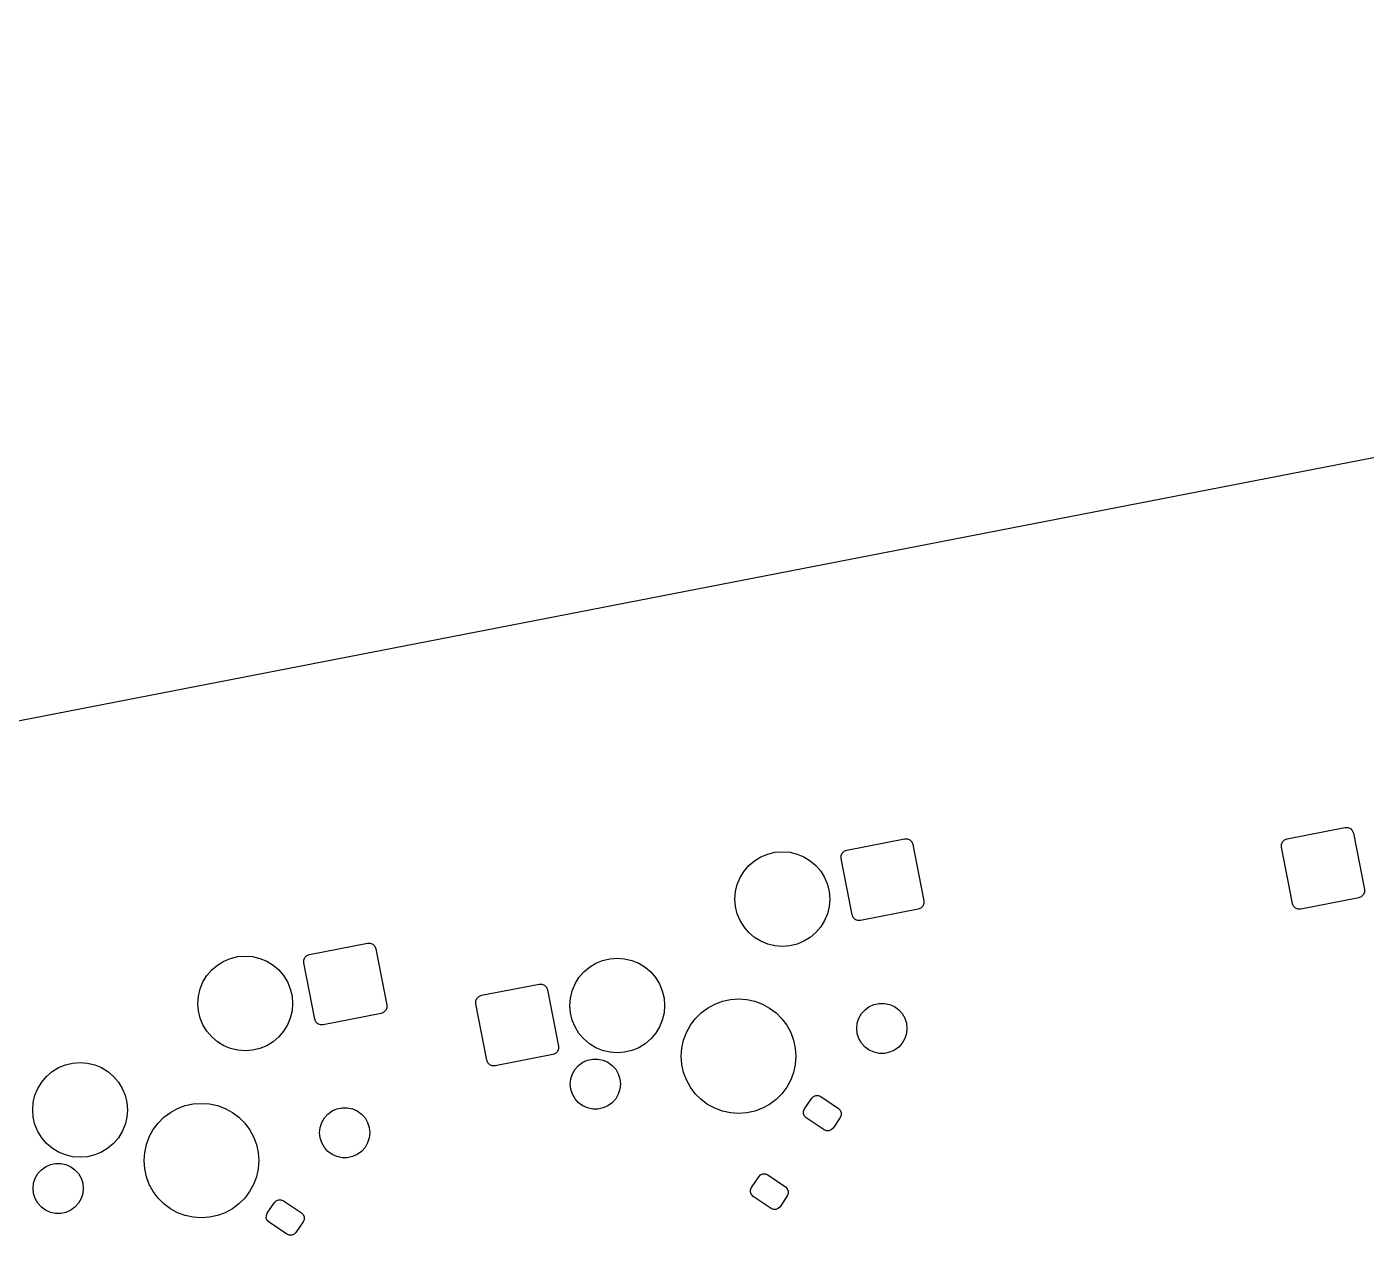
# Model space of a CAD drawing. Extents: x 101 to 518, y -308 to -134.
# Drawn here: x 300.64 to 347.27, y -176.45 to -134.38 of the extents above; entities that cross this region are included whole.
import ezdxf

# ---------------------------------------------------------------- set-up
doc = ezdxf.new("R2010")
doc.units = 0
doc.layers.add('BLACK', color=7, linetype='CONTINUOUS')

msp = doc.modelspace()

# ---------------------------------------------------------------- linework, layer by layer
at = {"layer": 'BLACK', "linetype": 'CONTINUOUS'}
for p, q in [((424.711961, -134.376322), (268.442894, -164.75692)), ((344.514727, -162.648396), (346.527063, -162.257238)), ((346.527063, -162.257238), (346.624607, -162.257663)), ((346.624607, -162.257663), (346.714563, -162.295385)), ((329.182961, -163.041049), (331.195297, -162.649891)), ((331.195297, -162.649891), (331.292841, -162.650316)), ((331.292841, -162.650316), (331.382797, -162.688038)), ((331.382797, -162.688038), (331.45147, -162.757313)), ((344.355169, -162.754005), (344.424445, -162.685331)), ((344.424445, -162.685331), (344.514727, -162.648396)), ((346.714563, -162.295385), (346.783236, -162.36466)), ((346.783236, -162.36466), (346.820172, -162.454942)), ((346.820172, -162.454942), (347.20179, -164.418197)), ((326.193779, -163.279715), (326.432985, -163.180633)), ((326.432985, -163.180633), (326.684746, -163.12019)), ((326.684746, -163.12019), (326.942863, -163.099876)), ((326.942863, -163.099876), (327.20098, -163.12019)), ((327.20098, -163.12019), (327.452741, -163.180633)), ((327.452741, -163.180633), (327.691947, -163.279715)), ((328.985682, -163.236614), (329.023403, -163.146658)), ((329.023403, -163.146658), (329.092679, -163.077984)), ((329.092679, -163.077984), (329.182961, -163.041049)), ((331.45147, -162.757313), (331.488406, -162.847595)), ((331.488406, -162.847595), (331.870024, -164.81085)), ((344.317022, -162.941505), (344.317448, -162.843961)), ((344.69864, -164.90476), (344.317022, -162.941505)), ((344.317448, -162.843961), (344.355169, -162.754005)), ((325.607985, -163.78003), (325.776137, -163.58315)), ((325.776137, -163.58315), (325.973017, -163.414998)), ((325.973017, -163.414998), (326.193779, -163.279715)), ((327.691947, -163.279715), (327.912709, -163.414998)), ((327.912709, -163.414998), (328.109589, -163.58315)), ((328.109589, -163.58315), (328.277741, -163.78003)), ((328.985256, -163.334158), (328.985682, -163.236614)), ((329.366874, -165.297413), (328.985256, -163.334158)), ((325.37362, -164.239998), (325.472702, -164.000792)), ((325.472702, -164.000792), (325.607985, -163.78003)), ((328.277741, -163.78003), (328.413024, -164.000792)), ((328.413024, -164.000792), (328.512106, -164.239998)), ((325.292863, -164.749876), (325.313177, -164.491759)), ((325.313177, -164.491759), (325.37362, -164.239998)), ((328.512106, -164.239998), (328.572549, -164.491759)), ((328.572549, -164.491759), (328.592863, -164.749876)), ((347.201364, -164.515741), (347.163643, -164.605697)), ((347.20179, -164.418197), (347.201364, -164.515741)), ((325.313177, -165.007993), (325.292863, -164.749876)), ((325.37362, -165.259754), (325.313177, -165.007993)), ((328.572549, -165.007993), (328.512106, -165.259754)), ((328.592863, -164.749876), (328.572549, -165.007993)), ((331.831877, -164.99835), (331.762601, -165.067024)), ((331.869598, -164.908394), (331.831877, -164.99835)), ((331.870024, -164.81085), (331.869598, -164.908394)), ((344.735576, -164.995042), (344.69864, -164.90476)), ((344.804249, -165.064317), (344.735576, -164.995042)), ((347.004085, -164.711306), (344.991749, -165.102464)), ((347.094367, -164.674371), (347.004085, -164.711306)), ((347.163643, -164.605697), (347.094367, -164.674371)), ((325.472702, -165.49896), (325.37362, -165.259754)), ((325.607985, -165.719722), (325.472702, -165.49896)), ((328.413024, -165.49896), (328.277741, -165.719722)), ((328.512106, -165.259754), (328.413024, -165.49896)), ((329.40381, -165.387695), (329.366874, -165.297413)), ((329.472483, -165.45697), (329.40381, -165.387695)), ((329.562439, -165.494692), (329.472483, -165.45697)), ((329.659983, -165.495117), (329.562439, -165.494692)), ((331.672319, -165.103959), (329.659983, -165.495117)), ((331.762601, -165.067024), (331.672319, -165.103959)), ((344.894205, -165.102039), (344.804249, -165.064317)), ((344.991749, -165.102464), (344.894205, -165.102039)), ((325.776137, -165.916602), (325.607985, -165.719722)), ((325.973017, -166.084754), (325.776137, -165.916602)), ((328.109589, -165.916602), (327.912709, -166.084754)), ((328.277741, -165.719722), (328.109589, -165.916602)), ((310.482963, -166.67596), (312.495299, -166.284802)), ((312.495299, -166.284802), (312.592843, -166.285227)), ((312.592843, -166.285227), (312.682799, -166.322949)), ((312.682799, -166.322949), (312.751472, -166.392224)), ((312.751472, -166.392224), (312.788408, -166.482506)), ((326.193779, -166.220037), (325.973017, -166.084754)), ((326.432985, -166.319119), (326.193779, -166.220037)), ((326.684746, -166.379562), (326.432985, -166.319119)), ((326.942863, -166.399876), (326.684746, -166.379562)), ((327.20098, -166.379562), (326.942863, -166.399876)), ((327.452741, -166.319119), (327.20098, -166.379562)), ((327.691947, -166.220037), (327.452741, -166.319119)), ((327.912709, -166.084754), (327.691947, -166.220037)), ((307.273019, -167.049909), (307.493781, -166.914626)), ((307.493781, -166.914626), (307.732987, -166.815544)), ((307.732987, -166.815544), (307.984748, -166.755101)), ((307.984748, -166.755101), (308.242865, -166.734787)), ((308.242865, -166.734787), (308.500982, -166.755101)), ((308.500982, -166.755101), (308.752743, -166.815544)), ((308.752743, -166.815544), (308.991949, -166.914626)), ((308.991949, -166.914626), (309.212711, -167.049909)), ((310.285258, -166.969069), (310.285684, -166.871525)), ((310.285684, -166.871525), (310.323405, -166.781569)), ((310.323405, -166.781569), (310.392681, -166.712895)), ((310.392681, -166.712895), (310.482963, -166.67596)), ((312.788408, -166.482506), (313.170026, -168.445761)), ((320.445102, -166.984685), (320.684308, -166.885603)), ((320.684308, -166.885603), (320.936069, -166.82516)), ((320.936069, -166.82516), (321.194186, -166.804846)), ((321.194186, -166.804846), (321.452303, -166.82516)), ((321.452303, -166.82516), (321.704064, -166.885603)), ((321.704064, -166.885603), (321.94327, -166.984685)), ((306.907987, -167.414941), (307.076139, -167.218061)), ((307.076139, -167.218061), (307.273019, -167.049909)), ((309.212711, -167.049909), (309.409591, -167.218061)), ((309.409591, -167.218061), (309.577743, -167.414941)), ((310.666876, -168.932324), (310.285258, -166.969069)), ((319.859308, -167.485), (320.02746, -167.28812)), ((320.02746, -167.28812), (320.22434, -167.119968)), ((320.22434, -167.119968), (320.445102, -166.984685)), ((321.94327, -166.984685), (322.164032, -167.119968)), ((322.164032, -167.119968), (322.360912, -167.28812)), ((322.360912, -167.28812), (322.529064, -167.485)), ((306.673622, -167.874909), (306.772704, -167.635703)), ((306.772704, -167.635703), (306.907987, -167.414941)), ((309.577743, -167.414941), (309.713026, -167.635703)), ((309.713026, -167.635703), (309.812108, -167.874909)), ((316.46473, -168.100763), (318.477066, -167.709605)), ((318.477066, -167.709605), (318.57461, -167.71003)), ((318.57461, -167.71003), (318.664566, -167.747752)), ((318.664566, -167.747752), (318.733239, -167.817027)), ((318.733239, -167.817027), (318.770175, -167.907309)), ((319.624943, -167.944968), (319.724025, -167.705762)), ((319.724025, -167.705762), (319.859308, -167.485)), ((322.529064, -167.485), (322.664347, -167.705762)), ((322.664347, -167.705762), (322.763429, -167.944968)), ((306.592865, -168.384787), (306.613179, -168.12667)), ((306.613179, -168.12667), (306.673622, -167.874909)), ((309.812108, -167.874909), (309.872551, -168.12667)), ((309.872551, -168.12667), (309.892865, -168.384787)), ((316.267025, -168.393872), (316.267451, -168.296328)), ((316.267451, -168.296328), (316.305172, -168.206372)), ((316.305172, -168.206372), (316.374448, -168.137698)), ((316.374448, -168.137698), (316.46473, -168.100763)), ((318.770175, -167.907309), (319.151793, -169.870564)), ((319.544186, -168.454846), (319.5645, -168.196729)), ((319.5645, -168.196729), (319.624943, -167.944968)), ((322.763429, -167.944968), (322.823872, -168.196729)), ((322.823872, -168.196729), (322.844186, -168.454846)), ((324.590544, -168.407482), (324.857093, -168.308064)), ((324.857093, -168.308064), (325.135078, -168.247592)), ((325.135078, -168.247592), (325.41884, -168.227297)), ((325.41884, -168.227297), (325.702602, -168.247592)), ((325.702602, -168.247592), (325.980587, -168.308064)), ((325.980587, -168.308064), (326.247136, -168.407482)), ((306.613179, -168.642904), (306.592865, -168.384787)), ((306.673622, -168.894665), (306.613179, -168.642904)), ((309.872551, -168.642904), (309.812108, -168.894665)), ((309.892865, -168.384787), (309.872551, -168.642904)), ((312.972321, -168.73887), (310.959985, -169.130028)), ((313.062603, -168.701935), (312.972321, -168.73887)), ((313.131879, -168.633261), (313.062603, -168.701935)), ((313.1696, -168.543305), (313.131879, -168.633261)), ((313.170026, -168.445761), (313.1696, -168.543305)), ((316.648643, -170.357127), (316.267025, -168.393872)), ((319.5645, -168.712963), (319.544186, -168.454846)), ((319.624943, -168.964724), (319.5645, -168.712963)), ((322.823872, -168.712963), (322.763429, -168.964724)), ((322.844186, -168.454846), (322.823872, -168.712963)), ((323.911951, -168.91547), (324.113113, -168.714308)), ((324.113113, -168.714308), (324.340856, -168.543822)), ((324.340856, -168.543822), (324.590544, -168.407482)), ((326.247136, -168.407482), (326.496824, -168.543822)), ((326.496824, -168.543822), (326.724567, -168.714308)), ((326.724567, -168.714308), (326.925729, -168.91547)), ((329.606154, -168.895992), (329.697616, -168.737575)), ((329.697616, -168.737575), (329.820017, -168.601635)), ((329.820017, -168.601635), (329.968006, -168.494115)), ((329.968006, -168.494115), (330.135116, -168.419713)), ((330.135116, -168.419713), (330.314044, -168.38168)), ((330.314044, -168.38168), (330.496968, -168.38168)), ((330.496968, -168.38168), (330.675896, -168.419713)), ((330.675896, -168.419713), (330.843006, -168.494115)), ((330.843006, -168.494115), (330.990995, -168.601635)), ((330.990995, -168.601635), (331.113396, -168.737575)), ((331.113396, -168.737575), (331.204858, -168.895992)), ((306.772704, -169.133871), (306.673622, -168.894665)), ((306.907987, -169.354633), (306.772704, -169.133871)), ((309.713026, -169.133871), (309.577743, -169.354633)), ((309.812108, -168.894665), (309.713026, -169.133871)), ((310.703812, -169.022606), (310.666876, -168.932324)), ((310.772485, -169.091881), (310.703812, -169.022606)), ((310.862441, -169.129603), (310.772485, -169.091881)), ((310.959985, -169.130028), (310.862441, -169.129603)), ((319.724025, -169.20393), (319.624943, -168.964724)), ((319.859308, -169.424692), (319.724025, -169.20393)), ((322.664347, -169.20393), (322.529064, -169.424692)), ((322.763429, -168.964724), (322.664347, -169.20393)), ((323.605125, -169.392901), (323.741465, -169.143213)), ((323.741465, -169.143213), (323.911951, -168.91547)), ((326.925729, -168.91547), (327.096215, -169.143213)), ((327.096215, -169.143213), (327.232555, -169.392901)), ((329.530506, -169.251887), (329.549627, -169.069964)), ((329.549627, -169.43381), (329.530506, -169.251887)), ((329.549627, -169.069964), (329.606154, -168.895992)), ((331.204858, -168.895992), (331.261385, -169.069964)), ((331.261385, -169.069964), (331.280506, -169.251887)), ((331.280506, -169.251887), (331.261385, -169.43381)), ((307.076139, -169.551513), (306.907987, -169.354633)), ((307.273019, -169.719665), (307.076139, -169.551513)), ((307.493781, -169.854948), (307.273019, -169.719665)), ((309.212711, -169.719665), (308.991949, -169.854948)), ((309.409591, -169.551513), (309.212711, -169.719665)), ((309.577743, -169.354633), (309.409591, -169.551513)), ((320.02746, -169.621572), (319.859308, -169.424692)), ((320.22434, -169.789724), (320.02746, -169.621572)), ((322.360912, -169.621572), (322.164032, -169.789724)), ((322.529064, -169.424692), (322.360912, -169.621572)), ((323.445235, -169.937435), (323.505707, -169.65945)), ((323.505707, -169.65945), (323.605125, -169.392901)), ((327.232555, -169.392901), (327.331973, -169.65945)), ((327.331973, -169.65945), (327.392445, -169.937435)), ((329.606154, -169.607782), (329.549627, -169.43381)), ((329.697616, -169.766199), (329.606154, -169.607782)), ((331.204858, -169.607782), (331.113396, -169.766199)), ((331.261385, -169.43381), (331.204858, -169.607782)), ((307.732987, -169.95403), (307.493781, -169.854948)), ((307.984748, -170.014473), (307.732987, -169.95403)), ((308.242865, -170.034787), (307.984748, -170.014473)), ((308.500982, -170.014473), (308.242865, -170.034787)), ((308.752743, -169.95403), (308.500982, -170.014473)), ((308.991949, -169.854948), (308.752743, -169.95403)), ((318.954088, -170.163673), (316.941752, -170.554831)), ((319.04437, -170.126738), (318.954088, -170.163673)), ((319.113646, -170.058064), (319.04437, -170.126738)), ((319.151367, -169.968108), (319.113646, -170.058064)), ((319.151793, -169.870564), (319.151367, -169.968108)), ((320.445102, -169.925007), (320.22434, -169.789724)), ((320.684308, -170.024089), (320.445102, -169.925007)), ((320.936069, -170.084532), (320.684308, -170.024089)), ((321.194186, -170.104846), (320.936069, -170.084532)), ((321.452303, -170.084532), (321.194186, -170.104846)), ((321.704064, -170.024089), (321.452303, -170.084532)), ((321.94327, -169.925007), (321.704064, -170.024089)), ((322.164032, -169.789724), (321.94327, -169.925007)), ((323.42494, -170.221197), (323.445235, -169.937435)), ((327.392445, -169.937435), (327.41274, -170.221197)), ((329.820017, -169.902139), (329.697616, -169.766199)), ((329.968006, -170.009659), (329.820017, -169.902139)), ((330.135116, -170.084061), (329.968006, -170.009659)), ((330.314044, -170.122094), (330.135116, -170.084061)), ((330.496968, -170.122094), (330.314044, -170.122094)), ((330.675896, -170.084061), (330.496968, -170.122094)), ((330.843006, -170.009659), (330.675896, -170.084061)), ((330.990995, -169.902139), (330.843006, -170.009659)), ((331.113396, -169.766199), (330.990995, -169.902139)), ((301.524342, -170.754879), (301.745104, -170.619596)), ((301.745104, -170.619596), (301.98431, -170.520514)), ((301.98431, -170.520514), (302.236071, -170.460071)), ((302.236071, -170.460071), (302.494188, -170.439757)), ((302.494188, -170.439757), (302.752305, -170.460071)), ((302.752305, -170.460071), (303.004066, -170.520514)), ((303.004066, -170.520514), (303.243272, -170.619596)), ((303.243272, -170.619596), (303.464034, -170.754879)), ((316.685579, -170.447409), (316.648643, -170.357127)), ((316.754252, -170.516684), (316.685579, -170.447409)), ((316.844208, -170.554406), (316.754252, -170.516684)), ((316.941752, -170.554831), (316.844208, -170.554406)), ((319.724284, -170.676195), (319.846685, -170.540255)), ((319.846685, -170.540255), (319.994674, -170.432735)), ((319.994674, -170.432735), (320.161784, -170.358333)), ((320.161784, -170.358333), (320.340712, -170.3203)), ((320.340712, -170.3203), (320.523636, -170.3203)), ((320.523636, -170.3203), (320.702564, -170.358333)), ((320.702564, -170.358333), (320.869674, -170.432735)), ((320.869674, -170.432735), (321.017663, -170.540255)), ((321.017663, -170.540255), (321.140064, -170.676195)), ((323.445235, -170.504959), (323.42494, -170.221197)), ((323.505707, -170.782944), (323.445235, -170.504959)), ((327.392445, -170.504959), (327.331973, -170.782944)), ((327.41274, -170.221197), (327.392445, -170.504959)), ((301.024027, -171.340673), (301.15931, -171.119911)), ((301.15931, -171.119911), (301.327462, -170.923031)), ((301.327462, -170.923031), (301.524342, -170.754879)), ((303.464034, -170.754879), (303.660914, -170.923031)), ((303.660914, -170.923031), (303.829066, -171.119911)), ((303.829066, -171.119911), (303.964349, -171.340673)), ((319.557174, -171.190507), (319.576295, -171.008584)), ((319.576295, -171.008584), (319.632822, -170.834612)), ((319.632822, -170.834612), (319.724284, -170.676195)), ((321.140064, -170.676195), (321.231526, -170.834612)), ((321.231526, -170.834612), (321.288053, -171.008584)), ((321.288053, -171.008584), (321.307174, -171.190507)), ((323.605125, -171.049493), (323.505707, -170.782944)), ((323.741465, -171.299181), (323.605125, -171.049493)), ((327.232555, -171.049493), (327.096215, -171.299181)), ((327.331973, -170.782944), (327.232555, -171.049493)), ((300.864502, -171.83164), (300.924945, -171.579879)), ((300.924945, -171.579879), (301.024027, -171.340673)), ((303.964349, -171.340673), (304.063431, -171.579879)), ((304.063431, -171.579879), (304.123874, -171.83164)), ((319.576295, -171.37243), (319.557174, -171.190507)), ((319.632822, -171.546402), (319.576295, -171.37243)), ((319.724284, -171.704819), (319.632822, -171.546402)), ((321.231526, -171.546402), (321.140064, -171.704819)), ((321.288053, -171.37243), (321.231526, -171.546402)), ((321.307174, -171.190507), (321.288053, -171.37243)), ((323.911951, -171.526924), (323.741465, -171.299181)), ((324.113113, -171.728086), (323.911951, -171.526924)), ((326.925729, -171.526924), (326.724567, -171.728086)), ((327.096215, -171.299181), (326.925729, -171.526924)), ((328.026494, -171.618502), (328.107747, -171.58526)), ((328.107747, -171.58526), (328.195537, -171.585643)), ((328.195537, -171.585643), (328.276498, -171.619593)), ((300.844188, -172.089757), (300.864502, -171.83164)), ((304.123874, -171.83164), (304.144188, -172.089757)), ((305.640858, -172.178733), (305.890546, -172.042393)), ((305.890546, -172.042393), (306.157095, -171.942975)), ((306.157095, -171.942975), (306.43508, -171.882503)), ((306.43508, -171.882503), (306.718842, -171.862208)), ((306.718842, -171.862208), (307.002604, -171.882503)), ((307.002604, -171.882503), (307.280589, -171.942975)), ((307.280589, -171.942975), (307.547138, -172.042393)), ((307.547138, -172.042393), (307.796826, -172.178733)), ((311.435118, -172.054624), (311.614046, -172.016591)), ((311.614046, -172.016591), (311.79697, -172.016591)), ((311.79697, -172.016591), (311.975898, -172.054624)), ((319.846685, -171.840759), (319.724284, -171.704819)), ((319.994674, -171.948279), (319.846685, -171.840759)), ((320.161784, -172.022681), (319.994674, -171.948279)), ((320.340712, -172.060714), (320.161784, -172.022681)), ((320.702564, -172.022681), (320.523636, -172.060714)), ((320.869674, -171.948279), (320.702564, -172.022681)), ((321.017663, -171.840759), (320.869674, -171.948279)), ((321.140064, -171.704819), (321.017663, -171.840759)), ((324.340856, -171.898572), (324.113113, -171.728086)), ((324.590544, -172.034912), (324.340856, -171.898572)), ((324.857093, -172.13433), (324.590544, -172.034912)), ((326.247136, -172.034912), (325.980587, -172.13433)), ((326.496824, -171.898572), (326.247136, -172.034912)), ((326.724567, -171.728086), (326.496824, -171.898572)), ((327.678559, -172.134335), (327.712509, -172.053375)), ((327.712509, -172.053375), (327.964146, -171.680308)), ((327.964146, -171.680308), (328.026494, -171.618502)), ((328.276498, -171.619593), (328.898276, -172.038987)), ((328.898276, -172.038987), (328.960082, -172.101335)), ((300.864502, -172.347874), (300.844188, -172.089757)), ((300.924945, -172.599635), (300.864502, -172.347874)), ((304.123874, -172.347874), (304.063431, -172.599635)), ((304.144188, -172.089757), (304.123874, -172.347874)), ((305.211953, -172.550381), (305.413115, -172.349219)), ((305.413115, -172.349219), (305.640858, -172.178733)), ((307.796826, -172.178733), (308.024569, -172.349219)), ((308.024569, -172.349219), (308.225731, -172.550381)), ((310.906156, -172.530903), (310.997618, -172.372486)), ((310.997618, -172.372486), (311.120019, -172.236546)), ((311.120019, -172.236546), (311.268008, -172.129026)), ((311.268008, -172.129026), (311.435118, -172.054624)), ((311.975898, -172.054624), (312.143008, -172.129026)), ((312.143008, -172.129026), (312.290997, -172.236546)), ((312.290997, -172.236546), (312.413398, -172.372486)), ((312.413398, -172.372486), (312.50486, -172.530903)), ((320.523636, -172.060714), (320.340712, -172.060714)), ((325.135078, -172.194802), (324.857093, -172.13433)), ((325.41884, -172.215097), (325.135078, -172.194802)), ((325.702602, -172.194802), (325.41884, -172.215097)), ((325.980587, -172.13433), (325.702602, -172.194802)), ((327.678176, -172.222125), (327.678559, -172.134335)), ((327.711418, -172.303379), (327.678176, -172.222125)), ((327.773224, -172.365727), (327.711418, -172.303379)), ((328.395002, -172.785121), (327.773224, -172.365727)), ((328.958991, -172.351339), (328.707354, -172.724406)), ((328.992941, -172.270379), (328.958991, -172.351339)), ((328.960082, -172.101335), (328.993324, -172.182589)), ((328.993324, -172.182589), (328.992941, -172.270379)), ((301.024027, -172.838841), (300.924945, -172.599635)), ((301.15931, -173.059603), (301.024027, -172.838841)), ((303.964349, -172.838841), (303.829066, -173.059603)), ((304.063431, -172.599635), (303.964349, -172.838841)), ((304.905127, -173.027812), (305.041467, -172.778124)), ((305.041467, -172.778124), (305.211953, -172.550381)), ((308.225731, -172.550381), (308.396217, -172.778124)), ((308.396217, -172.778124), (308.532557, -173.027812)), ((310.830508, -172.886798), (310.849629, -172.704875)), ((310.849629, -173.068721), (310.830508, -172.886798)), ((310.849629, -172.704875), (310.906156, -172.530903)), ((312.50486, -172.530903), (312.561387, -172.704875)), ((312.561387, -172.704875), (312.580508, -172.886798)), ((312.580508, -172.886798), (312.561387, -173.068721)), ((328.475963, -172.819071), (328.395002, -172.785121)), ((328.563753, -172.819454), (328.475963, -172.819071)), ((328.645006, -172.786212), (328.563753, -172.819454)), ((328.707354, -172.724406), (328.645006, -172.786212)), ((301.327462, -173.256483), (301.15931, -173.059603)), ((301.524342, -173.424635), (301.327462, -173.256483)), ((301.745104, -173.559918), (301.524342, -173.424635)), ((303.464034, -173.424635), (303.243272, -173.559918)), ((303.660914, -173.256483), (303.464034, -173.424635)), ((303.829066, -173.059603), (303.660914, -173.256483)), ((304.745237, -173.572346), (304.805709, -173.294361)), ((304.805709, -173.294361), (304.905127, -173.027812)), ((308.532557, -173.027812), (308.631975, -173.294361)), ((308.631975, -173.294361), (308.692447, -173.572346)), ((310.906156, -173.242693), (310.849629, -173.068721)), ((310.997618, -173.40111), (310.906156, -173.242693)), ((311.120019, -173.53705), (310.997618, -173.40111)), ((312.413398, -173.40111), (312.290997, -173.53705)), ((312.50486, -173.242693), (312.413398, -173.40111)), ((312.561387, -173.068721), (312.50486, -173.242693)), ((301.98431, -173.659), (301.745104, -173.559918)), ((302.236071, -173.719443), (301.98431, -173.659)), ((302.494188, -173.739757), (302.236071, -173.719443)), ((302.752305, -173.719443), (302.494188, -173.739757)), ((303.004066, -173.659), (302.752305, -173.719443)), ((303.243272, -173.559918), (303.004066, -173.659)), ((304.724942, -173.856108), (304.745237, -173.572346)), ((304.745237, -174.13987), (304.724942, -173.856108)), ((308.692447, -173.572346), (308.712742, -173.856108)), ((308.712742, -173.856108), (308.692447, -174.13987)), ((311.268008, -173.64457), (311.120019, -173.53705)), ((311.435118, -173.718972), (311.268008, -173.64457)), ((311.614046, -173.757005), (311.435118, -173.718972)), ((311.79697, -173.757005), (311.614046, -173.757005)), ((311.975898, -173.718972), (311.79697, -173.757005)), ((312.143008, -173.64457), (311.975898, -173.718972)), ((312.290997, -173.53705), (312.143008, -173.64457)), ((300.932824, -174.469523), (301.024286, -174.311106)), ((301.024286, -174.311106), (301.146687, -174.175166)), ((301.146687, -174.175166), (301.294676, -174.067646)), ((301.294676, -174.067646), (301.461786, -173.993244)), ((301.461786, -173.993244), (301.640714, -173.955211)), ((301.640714, -173.955211), (301.823638, -173.955211)), ((301.823638, -173.955211), (302.002566, -173.993244)), ((302.002566, -173.993244), (302.169676, -174.067646)), ((302.169676, -174.067646), (302.317665, -174.175166)), ((302.317665, -174.175166), (302.440066, -174.311106)), ((302.440066, -174.311106), (302.531528, -174.469523)), ((304.805709, -174.417855), (304.745237, -174.13987)), ((308.692447, -174.13987), (308.631975, -174.417855)), ((326.11881, -174.416132), (326.181158, -174.354326)), ((326.181158, -174.354326), (326.262411, -174.321084)), ((326.262411, -174.321084), (326.350201, -174.321467)), ((326.350201, -174.321467), (326.431162, -174.355417)), ((326.431162, -174.355417), (327.05294, -174.774811)), ((300.857176, -174.825418), (300.876297, -174.643495)), ((300.876297, -175.007341), (300.857176, -174.825418)), ((300.876297, -174.643495), (300.932824, -174.469523)), ((302.531528, -174.469523), (302.588055, -174.643495)), ((302.588055, -174.643495), (302.607176, -174.825418)), ((302.607176, -174.825418), (302.588055, -175.007341)), ((304.905127, -174.684404), (304.805709, -174.417855)), ((305.041467, -174.934092), (304.905127, -174.684404)), ((308.532557, -174.684404), (308.396217, -174.934092)), ((308.631975, -174.417855), (308.532557, -174.684404)), ((325.833223, -174.870159), (325.867173, -174.789199)), ((325.867173, -174.789199), (326.11881, -174.416132)), ((327.05294, -174.774811), (327.114746, -174.837159)), ((327.114746, -174.837159), (327.147988, -174.918413)), ((300.932824, -175.181313), (300.876297, -175.007341)), ((301.024286, -175.33973), (300.932824, -175.181313)), ((302.531528, -175.181313), (302.440066, -175.33973)), ((302.588055, -175.007341), (302.531528, -175.181313)), ((305.211953, -175.161835), (305.041467, -174.934092)), ((305.413115, -175.362997), (305.211953, -175.161835)), ((308.225731, -175.161835), (308.024569, -175.362997)), ((308.396217, -174.934092), (308.225731, -175.161835)), ((309.012511, -175.688287), (309.264148, -175.31522)), ((309.264148, -175.31522), (309.326496, -175.253414)), ((309.326496, -175.253414), (309.407749, -175.220172)), ((309.407749, -175.220172), (309.495539, -175.220555)), ((309.495539, -175.220555), (309.5765, -175.254505)), ((309.5765, -175.254505), (310.198278, -175.673899)), ((325.83284, -174.957949), (325.833223, -174.870159)), ((325.866082, -175.039203), (325.83284, -174.957949)), ((325.927888, -175.101551), (325.866082, -175.039203)), ((326.549666, -175.520945), (325.927888, -175.101551)), ((327.113655, -175.087163), (326.862018, -175.46023)), ((327.147605, -175.006203), (327.113655, -175.087163)), ((327.147988, -174.918413), (327.147605, -175.006203)), ((301.146687, -175.47567), (301.024286, -175.33973)), ((301.294676, -175.58319), (301.146687, -175.47567)), ((301.461786, -175.657592), (301.294676, -175.58319)), ((301.640714, -175.695625), (301.461786, -175.657592)), ((301.823638, -175.695625), (301.640714, -175.695625)), ((302.002566, -175.657592), (301.823638, -175.695625)), ((302.169676, -175.58319), (302.002566, -175.657592)), ((302.317665, -175.47567), (302.169676, -175.58319)), ((302.440066, -175.33973), (302.317665, -175.47567)), ((305.640858, -175.533483), (305.413115, -175.362997)), ((305.890546, -175.669823), (305.640858, -175.533483)), ((306.157095, -175.769241), (305.890546, -175.669823)), ((306.43508, -175.829713), (306.157095, -175.769241)), ((307.280589, -175.769241), (307.002604, -175.829713)), ((307.547138, -175.669823), (307.280589, -175.769241)), ((307.796826, -175.533483), (307.547138, -175.669823)), ((308.024569, -175.362997), (307.796826, -175.533483)), ((308.978178, -175.857037), (308.978561, -175.769247)), ((308.978561, -175.769247), (309.012511, -175.688287)), ((310.198278, -175.673899), (310.260084, -175.736247)), ((310.260084, -175.736247), (310.293326, -175.817501)), ((326.630627, -175.554895), (326.549666, -175.520945)), ((326.718417, -175.555278), (326.630627, -175.554895)), ((326.79967, -175.522036), (326.718417, -175.555278)), ((326.862018, -175.46023), (326.79967, -175.522036)), ((306.718842, -175.850008), (306.43508, -175.829713)), ((307.002604, -175.829713), (306.718842, -175.850008)), ((309.01142, -175.938291), (308.978178, -175.857037)), ((309.073226, -176.000639), (309.01142, -175.938291)), ((309.695004, -176.420033), (309.073226, -176.000639)), ((310.258993, -175.986251), (310.007356, -176.359318)), ((310.292943, -175.905291), (310.258993, -175.986251)), ((310.293326, -175.817501), (310.292943, -175.905291)), ((309.775965, -176.453983), (309.695004, -176.420033)), ((309.863755, -176.454366), (309.775965, -176.453983)), ((309.945008, -176.421124), (309.863755, -176.454366)), ((310.007356, -176.359318), (309.945008, -176.421124))]:
    msp.add_line(p, q, dxfattribs=at)

doc.saveas('drawing.dxf')
